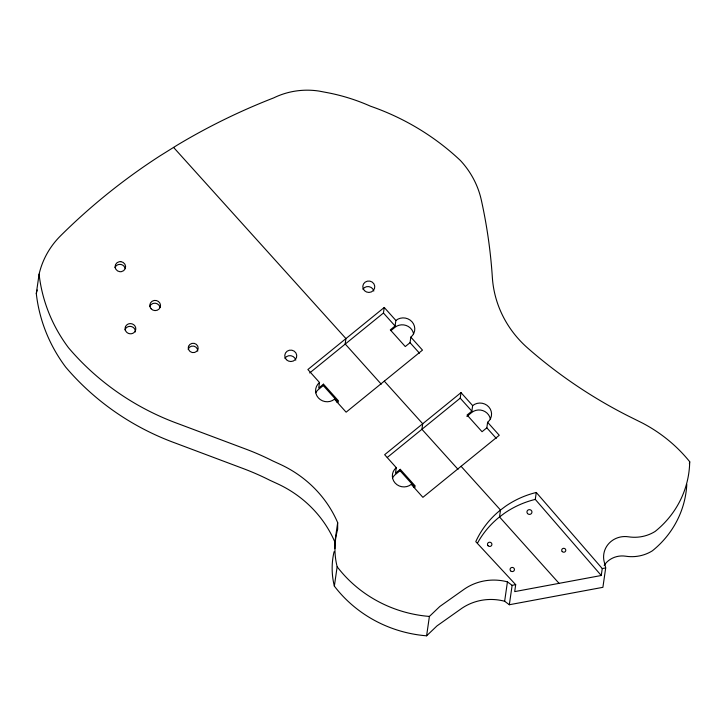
<?xml version="1.0" encoding="UTF-8"?>
<svg xmlns="http://www.w3.org/2000/svg" width="726" height="726" viewBox="0 0 726 726"><rect width="100%" height="100%" fill="white"/><g stroke="black" fill="none" stroke-linecap="round" stroke-linejoin="round"><path stroke-width="1.09" d="M334.868 548.647L334.877 542.041L337.672 522.647A115.007 109.499 8.2 0 0 280.1 464.295L272.622 460.865A256.632 244.344 8.2 0 0 246.749 449.448L178.478 423.821A256.469 244.199 8.2 0 1 68.498 347.736A160.038 152.378 8.2 0 1 39.095 274.147A85.641 81.539 8.2 0 1 60.557 235.814A631.883 601.636 8.2 0 1 159.484 156.199L177.58 144.919A631.883 601.636 8.2 0 1 273.72 97.883A74.197 70.64 8.2 0 1 318.968 91.068L328.633 92.901A187.816 178.823 8.2 0 1 370.46 106.187A244.29 232.601 8.2 0 1 460.375 160.473A89.362 85.078 8.2 0 1 481.32 200.04A559.31 532.53 8.2 0 1 492.355 277.477A108.383 103.201 8.2 0 0 527.72 348.081A475.412 452.652 8.2 0 0 627.763 415.753L642.692 423.185A148.903 141.77 8.2 0 1 689.7 461.709L689.391 463.86M337.672 522.647L337.663 529.254A79.905 76.076 8.2 0 0 337.154 566.743L334.359 586.127A125.435 119.436 8.2 0 0 426.607 635.813L437.016 625.876L461.881 608.279A50.82 48.388 8.2 0 1 504.643 601.255L509.334 604.74L602.898 587.325L605.693 567.932L604.776 563.748A21.726 20.682 8.2 0 1 628.471 536.813A37.952 36.137 8.2 0 0 655.142 531.441A98.772 94.044 8.2 0 0 689.7 461.709M334.877 542.041A115.007 109.499 8.2 0 0 277.305 483.688L269.827 480.249A256.632 244.344 8.2 0 0 243.954 468.842L175.683 443.205A256.469 244.199 8.2 0 1 65.703 367.129A160.038 152.378 8.2 0 1 36.3 293.54L39.095 274.147M395.879 320.447L395.08 325.992L390.307 329.867L405.271 346.556L410.045 342.681L410.843 337.136A11.444 10.899 8.2 0 0 412.005 321.772A11.444 10.899 8.2 0 0 395.879 320.447L384.245 307.47L307.878 369.534L319.513 382.511L318.714 388.056L323.487 384.172L338.461 400.861L336.864 402.159M315.783 392.766A11.444 10.899 8.2 0 1 318.514 389.435L323.288 385.56L323.487 384.172M345.149 344.142L345.948 338.597L173.578 147.414M309.675 372.964L383.446 313.015L384.245 307.47M472.653 405.607L471.855 411.143L467.081 415.027L482.046 431.716L486.819 427.832L487.618 422.296A11.444 10.899 8.2 0 0 488.779 406.923A11.444 10.899 8.2 0 0 472.653 405.607L461.01 392.63L384.653 454.694L396.287 467.671L395.488 473.207L400.262 469.332L415.227 486.021L413.639 487.309M392.557 477.917A11.444 10.899 8.2 0 1 395.289 474.595L400.062 470.72L400.262 469.332M387.312 457.425L460.211 398.166L461.01 392.63M426.607 635.813L429.402 616.428L439.811 606.482L464.676 588.886A50.82 48.388 8.2 0 1 507.438 581.862L512.129 585.347L515.696 584.684L514.707 591.608L601.255 575.5L602.253 568.576L536.278 492.473A92.193 87.782 8.2 0 0 505.423 506.34L500.042 510.387A92.193 87.782 8.2 0 0 475.775 541.65L515.696 584.684M504.643 601.255L507.438 581.862M509.334 604.74L512.129 585.347M601.255 575.5L535.28 499.397L536.278 492.473M124.963 329.913L124.999 329.74A5.354 5.1 8.2 0 1 129.046 326.446L130.435 326.391A5.354 5.1 8.2 0 1 135.39 331.909M188.116 349.251L188.152 349.088A4.955 4.719 8.2 0 1 197.753 351.103M390.906 330.611L394.88 327.372A11.444 10.899 8.2 0 1 413.593 333.806M466.882 416.406L471.655 412.531A11.444 10.899 8.2 0 1 490.368 418.966M602.253 568.576L605.693 567.932M384.299 381.15L422.714 423.757L421.915 429.293L458.024 469.341M461.074 466.301L500.504 510.033L499.506 516.957L559.056 583.35M487.618 422.296L499.261 435.273L422.895 497.337L411.252 484.36A11.444 10.899 8.2 0 1 395.125 483.035A11.444 10.899 8.2 0 1 396.287 467.671M410.843 337.136L422.487 350.113L346.12 412.177L334.486 399.2A11.444 10.899 8.2 0 1 318.36 397.884A11.444 10.899 8.2 0 1 319.513 382.511M460.211 398.166L471.855 411.143M486.819 427.832L496.275 438.377M383.446 313.015L395.08 325.992M410.045 342.681L419.501 353.217M345.258 344.042L381.259 384.181M400.062 470.72L415.027 487.4M323.288 385.56L338.262 402.249M284.864 358.272A6.008 5.717 8.2 0 1 295.809 360.114M477.744 542.676A92.193 87.782 8.2 0 1 499.043 517.311L504.425 513.264A92.193 87.782 8.2 0 1 535.28 499.397M149.71 306.526A5.363 5.1 8.2 0 1 160.029 307.37M114.926 267.722A5.327 5.073 8.2 0 1 118.946 264.455L120.334 264.391A5.327 5.073 8.2 0 1 125.171 268.556M362.891 289.193A6.008 5.717 8.2 0 1 373.836 291.026M429.402 616.428A125.435 119.436 8.2 0 1 337.154 566.743M36.3 293.54A85.641 81.539 8.2 0 1 37.217 289.973M604.159 565.327A21.726 20.682 8.2 0 1 625.676 556.207A37.952 36.137 8.2 0 0 652.347 550.834A98.772 94.044 8.2 0 0 686.796 484.423M334.359 586.127A79.905 76.076 8.2 0 1 334.078 551.696M125.398 326.963L125.117 328.27A5.354 5.1 8.2 0 0 130.072 333.788L131.46 333.724A5.354 5.1 8.2 0 0 135.508 330.439L135.789 329.141A5.354 5.1 8.2 0 0 130.834 323.624L129.446 323.678A5.354 5.1 8.2 0 0 125.398 326.963M188.551 346.32L188.288 347.518A4.955 4.719 8.2 0 0 197.899 349.533L198.153 348.326A4.955 4.719 8.2 0 0 188.551 346.32M120.734 261.623L119.345 261.687A5.327 5.073 8.2 0 0 119.971 271.733L121.36 271.669A5.327 5.073 8.2 0 0 120.734 261.623M286.398 359.679A6.008 5.717 8.2 0 0 296.507 357.537A6.008 5.717 8.2 0 0 289.384 350.222A6.008 5.717 8.2 0 0 286.398 359.679M510.614 570.845A2.187 2.078 8.2 0 0 514.326 570.219A2.187 2.078 8.2 0 0 511.848 567.451A2.187 2.078 8.2 0 0 510.614 570.845M488.008 545.707A2.232 2.124 8.2 0 0 491.792 545.063A2.232 2.124 8.2 0 0 489.27 542.24A2.232 2.124 8.2 0 0 488.008 545.707M151.117 308.786A5.363 5.1 8.2 0 0 160.228 307.234A5.363 5.1 8.2 0 0 154.157 300.464A5.363 5.1 8.2 0 0 151.117 308.786M364.425 290.6A6.008 5.717 8.2 0 0 374.534 288.449A6.008 5.717 8.2 0 0 367.41 281.144A6.008 5.717 8.2 0 0 364.425 290.6M562.196 551.524A2.051 1.96 8.2 0 0 565.681 550.925A2.051 1.96 8.2 0 0 563.358 548.33A2.051 1.96 8.2 0 0 562.196 551.524M527.548 513.563A2.514 2.396 8.2 0 0 531.822 512.837A2.514 2.396 8.2 0 0 528.973 509.661A2.514 2.396 8.2 0 0 527.548 513.563"/></g></svg>
